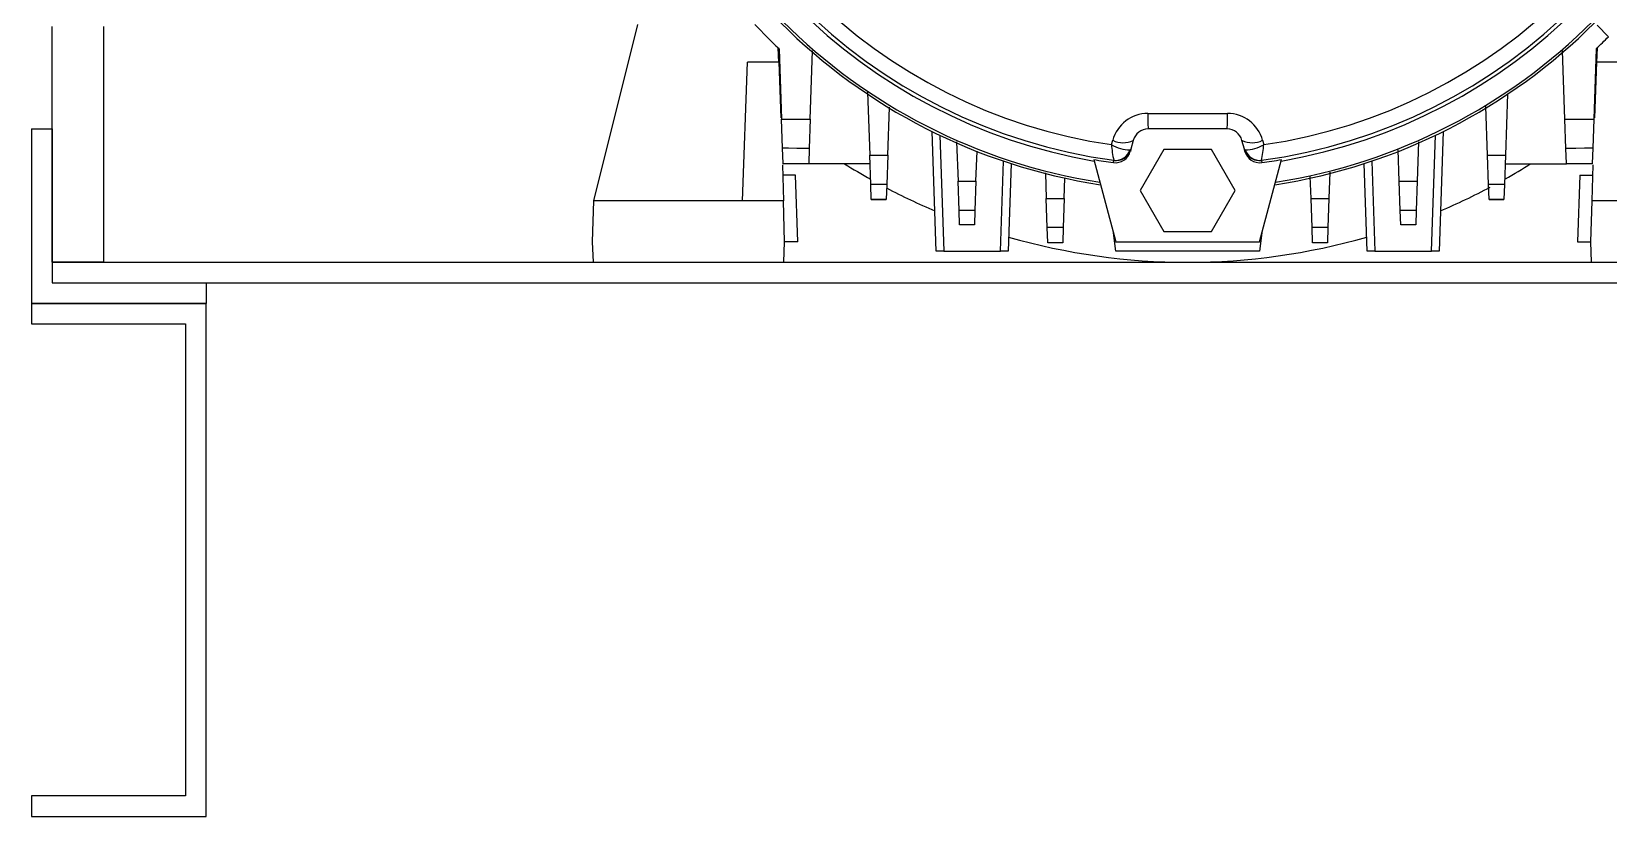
# Model space of a CAD drawing. Header units: millimetres. Extents: x 100 to 940, y 100 to 694.
# Drawn here: x 618.94 to 647.76, y 242.97 to 257.31 of the extents above; entities that cross this region are included whole.
import ezdxf

# ---------------------------------------------------------------- set-up
doc = ezdxf.new("R2010")
doc.units = ezdxf.units.MM

msp = doc.modelspace()

# ---------------------------------------------------------------- linework, layer by layer
at = {"color": 1}
for p, q in [((619.319, 253.096), (619.319, 257.408)), ((620.257, 257.408), (620.257, 253.096)), ((618.944, 255.533), (618.944, 252.346)), ((618.944, 255.533), (619.319, 255.533)), ((619.319, 255.533), (619.319, 252.721)), ((619.313, 253.096), (669.166, 253.096)), ((620.257, 253.096), (619.319, 253.096)), ((619.319, 252.721), (669.172, 252.721)), ((619.319, 252.721), (622.132, 252.721)), ((622.132, 252.721), (622.132, 252.346)), ((618.944, 252.346), (622.132, 252.346)), ((622.132, 252.346), (618.944, 252.346)), ((618.944, 252.346), (618.944, 251.971)), ((622.132, 242.971), (622.132, 252.346)), ((618.944, 251.971), (621.757, 251.971)), ((621.757, 251.971), (621.757, 243.346)), ((621.757, 243.346), (618.944, 243.346)), ((618.944, 243.346), (618.944, 242.971)), ((618.944, 242.971), (622.132, 242.971))]:
    msp.add_line(p, q, dxfattribs=at)
at = {"color": 1, "linetype": 'Continuous'}
for p, q in [((630.014, 257.444), (629.211, 254.221)), ((647.758, 257.218), (647.549, 257.427)), ((631.936, 254.221), (632.024, 256.752)), ((632.597, 256.752), (632.024, 256.752)), ((632.597, 256.752), (632.588, 257.015)), ((632.597, 256.752), (632.633, 255.739)), ((632.603, 257), (632.648, 255.714)), ((633.174, 255.712), (633.217, 256.959)), ((646.963, 255.712), (646.92, 256.959)), ((647.534, 257), (647.489, 255.714)), ((647.54, 256.752), (647.505, 255.739)), ((647.549, 257.015), (647.54, 256.752)), ((648.113, 256.752), (647.54, 256.752)), ((634.22, 256.204), (634.261, 255.055)), ((645.916, 256.176), (645.877, 255.055)), ((634.589, 255.053), (634.62, 255.93)), ((645.548, 255.053), (645.517, 255.946)), ((632.667, 255.179), (632.648, 255.714)), ((633.174, 255.712), (633.155, 255.177)), ((639.34, 255.817), (640.798, 255.817)), ((646.982, 255.177), (646.963, 255.712)), ((647.489, 255.714), (647.47, 255.179)), ((635.475, 253.302), (635.399, 255.487)), ((635.541, 255.418), (635.615, 253.302)), ((635.848, 255.3), (635.873, 254.577)), ((638.678, 255.246), (638.699, 255.326)), ((639.075, 255.325), (639.033, 255.165)), ((640.79, 255.533), (639.347, 255.533)), ((641.105, 255.165), (641.062, 255.325)), ((641.438, 255.326), (641.459, 255.246)), ((644.289, 255.3), (644.264, 254.577)), ((644.522, 253.302), (644.596, 255.418)), ((644.739, 255.487), (644.662, 253.302)), ((632.676, 254.904), (632.667, 255.179)), ((633.155, 255.177), (633.145, 254.903)), ((634.279, 254.521), (634.261, 255.055)), ((634.589, 255.053), (634.57, 254.52)), ((636.201, 254.576), (636.221, 255.126)), ((639.033, 255.165), (639.022, 255.124)), ((639.636, 255.158), (639.203, 254.408)), ((640.502, 255.158), (639.636, 255.158)), ((640.935, 254.408), (640.502, 255.158)), ((641.105, 255.165), (641.121, 255.151)), ((641.116, 255.124), (641.105, 255.165)), ((643.936, 254.576), (643.916, 255.153)), ((645.567, 254.52), (645.548, 255.053)), ((645.877, 255.055), (645.858, 254.521)), ((646.992, 254.903), (646.982, 255.177)), ((647.47, 255.179), (647.461, 254.904)), ((632.663, 254.878), (632.686, 254.221)), ((632.677, 254.898), (632.676, 254.904)), ((633.145, 254.898), (632.677, 254.898)), ((633.145, 254.903), (633.145, 254.898)), ((634.266, 254.898), (633.145, 254.898)), ((636.647, 253.302), (636.704, 254.946)), ((636.843, 254.9), (636.787, 253.302)), ((637.469, 254.733), (637.486, 254.265)), ((638.353, 254.974), (638.756, 253.471)), ((641.381, 253.471), (641.784, 254.974)), ((641.417, 254.96), (641.414, 254.959)), ((642.668, 254.746), (642.651, 254.265)), ((643.35, 253.302), (643.294, 254.9)), ((643.433, 254.946), (643.49, 253.302)), ((645.871, 254.898), (646.992, 254.898)), ((646.992, 254.898), (646.992, 254.903)), ((647.461, 254.898), (646.992, 254.898)), ((647.474, 254.878), (647.452, 254.221)), ((647.461, 254.904), (647.461, 254.898)), ((632.901, 254.689), (632.669, 254.689)), ((632.944, 253.471), (632.901, 254.689)), ((634.289, 254.246), (634.279, 254.521)), ((634.57, 254.52), (634.561, 254.246)), ((635.892, 254.045), (635.873, 254.577)), ((636.201, 254.576), (636.183, 254.045)), ((637.814, 254.265), (637.827, 254.64)), ((642.323, 254.265), (642.309, 254.664)), ((643.954, 254.045), (643.936, 254.576)), ((644.264, 254.577), (644.245, 254.045)), ((645.576, 254.246), (645.567, 254.52)), ((645.858, 254.521), (645.848, 254.246)), ((647.236, 254.689), (647.194, 253.471)), ((647.236, 254.689), (647.468, 254.689)), ((629.211, 254.221), (629.191, 253.471)), ((632.686, 254.221), (629.211, 254.221)), ((632.705, 253.471), (632.686, 254.221)), ((634.289, 254.241), (634.289, 254.246)), ((634.561, 254.241), (634.289, 254.241)), ((634.561, 254.246), (634.561, 254.241)), ((637.504, 253.735), (637.486, 254.265)), ((637.814, 254.265), (637.795, 253.735)), ((639.203, 254.408), (639.636, 253.658)), ((640.502, 253.658), (640.935, 254.408)), ((642.342, 253.735), (642.323, 254.265)), ((642.651, 254.265), (642.633, 253.735)), ((645.577, 254.241), (645.576, 254.246)), ((645.848, 254.241), (645.577, 254.241)), ((645.848, 254.246), (645.848, 254.241)), ((647.452, 254.221), (647.432, 253.471)), ((650.927, 254.221), (647.452, 254.221)), ((635.901, 253.78), (635.892, 254.045)), ((636.183, 254.045), (636.174, 253.779)), ((643.964, 253.779), (643.954, 254.045)), ((644.245, 254.045), (644.236, 253.78)), ((637.514, 253.46), (637.504, 253.735)), ((637.795, 253.735), (637.786, 253.46)), ((638.756, 253.302), (638.712, 253.633)), ((639.636, 253.658), (640.502, 253.658)), ((641.425, 253.633), (641.381, 253.302)), ((642.351, 253.46), (642.342, 253.735)), ((642.633, 253.735), (642.623, 253.46)), ((629.191, 253.471), (629.204, 253.096)), ((632.692, 253.096), (632.705, 253.471)), ((632.944, 253.471), (632.705, 253.471)), ((635.615, 253.302), (635.475, 253.302)), ((635.615, 253.302), (636.647, 253.302)), ((636.787, 253.302), (636.647, 253.302)), ((637.514, 253.455), (637.514, 253.46)), ((637.786, 253.455), (637.514, 253.455)), ((637.786, 253.46), (637.786, 253.455)), ((638.756, 253.471), (641.381, 253.471)), ((641.381, 253.302), (638.756, 253.302)), ((642.352, 253.455), (642.351, 253.46)), ((642.623, 253.455), (642.352, 253.455)), ((642.623, 253.46), (642.623, 253.455)), ((643.49, 253.302), (643.35, 253.302)), ((643.49, 253.302), (644.522, 253.302)), ((644.662, 253.302), (644.522, 253.302)), ((647.194, 253.471), (647.432, 253.471)), ((647.432, 253.471), (647.445, 253.096)), ((629.204, 253.096), (632.692, 253.096)), ((647.445, 253.096), (650.933, 253.096))]:
    msp.add_line(p, q, dxfattribs=at)
at = {"color": 1, "linetype": 'Continuous', "flags": 128}
for points in [[(632.648, 255.714), (632.76, 255.714), (632.913, 255.713), (633.174, 255.712)], [(646.963, 255.712), (647.224, 255.713), (647.377, 255.714), (647.489, 255.714)], [(633.155, 255.177), (632.926, 255.178), (632.773, 255.179), (632.667, 255.179)], [(634.261, 255.055), (634.332, 255.054), (634.426, 255.054), (634.589, 255.053)], [(639.016, 255.151), (639.023, 255.154), (639.033, 255.165)], [(641.132, 255.098), (641.122, 255.118), (641.105, 255.165)], [(645.548, 255.053), (645.55, 255.053), (645.711, 255.054), (645.806, 255.054), (645.877, 255.055)], [(647.471, 255.179), (647.318, 255.179), (647.165, 255.178), (646.982, 255.177)], [(632.676, 254.904), (632.91, 254.904), (633.063, 254.903), (633.145, 254.903)], [(638.712, 254.918), (638.716, 254.933), (638.723, 254.959)], [(638.723, 254.959), (638.722, 254.96), (638.72, 254.96)], [(641.414, 254.959), (641.416, 254.953), (641.425, 254.918)], [(646.992, 254.903), (647.273, 254.904), (647.461, 254.904)], [(634.57, 254.52), (634.436, 254.521), (634.342, 254.521), (634.279, 254.521)], [(635.873, 254.577), (635.948, 254.576), (636.038, 254.576), (636.201, 254.576)], [(643.936, 254.576), (643.939, 254.576), (644.099, 254.576), (644.189, 254.576), (644.264, 254.577)], [(645.858, 254.521), (645.764, 254.521), (645.665, 254.521), (645.567, 254.52)], [(634.289, 254.246), (634.424, 254.246), (634.518, 254.246), (634.561, 254.246)], [(637.486, 254.265), (637.565, 254.265), (637.651, 254.265), (637.814, 254.265)], [(642.323, 254.265), (642.327, 254.265), (642.487, 254.265), (642.572, 254.265), (642.651, 254.265)], [(645.576, 254.246), (645.671, 254.246), (645.848, 254.246)], [(636.183, 254.045), (636.046, 254.045), (635.955, 254.045), (635.892, 254.045)], [(644.245, 254.045), (644.155, 254.045), (644.065, 254.045), (643.954, 254.045)], [(636.174, 253.779), (636.136, 253.78), (636.046, 253.78), (635.901, 253.78)], [(637.795, 253.735), (637.655, 253.735), (637.569, 253.735), (637.504, 253.735)], [(642.633, 253.735), (642.547, 253.735), (642.462, 253.735), (642.342, 253.735)], [(644.236, 253.78), (644.149, 253.78), (644.059, 253.78), (643.964, 253.779)], [(637.514, 253.46), (637.649, 253.46), (637.735, 253.46), (637.786, 253.46)], [(642.351, 253.46), (642.437, 253.46), (642.522, 253.46), (642.623, 253.46)]]:
    msp.add_lwpolyline(points, dxfattribs=at)
at = {"color": 1, "linetype": 'Continuous'}
for centre, radius, start, end in [((640.069, 264.908), 10.039, 187.7196, 262.2804), ((640.069, 264.908), 9.761, 188.1901, 261.8099), ((640.069, 264.908), 10.039, 277.7196, 352.2804), ((640.069, 264.908), 9.761, 278.1901, 351.8099), ((640.069, 264.908), 10.515, 188.7098, 261.2902), ((640.069, 264.908), 10.471, 188.8161, 261.1839), ((640.069, 264.908), 10.106, 189.732, 260.268), ((640.069, 264.908), 10.515, 278.7098, 351.2902), ((640.069, 264.908), 10.471, 278.8161, 351.1839), ((640.069, 264.908), 10.106, 279.732, 350.268), ((640.069, 264.908), 10.875, 223.3521, 226.6479), ((640.069, 264.908), 10.875, 313.3521, 314.9989), ((639.34, 255.154), 0.663, 90, 165), ((642.539, 255.757), 3.2, 178.9252, 184.0146), ((637.598, 255.757), 3.2, 355.9854, 1.0748), ((640.798, 255.154), 0.663, 15, 90), ((638.889, 255.714), 0.432, 243.9908, 295.6328), ((639.347, 255.252), 0.281, 90, 165), ((640.79, 255.252), 0.281, 15, 90), ((641.249, 255.714), 0.432, 244.3672, 296.0092), ((639.025, 255.826), 0.676, 239.1166, 269.2326), ((640.173, 255.321), 1.497, 182.8477, 193.9259), ((638.75, 255.197), 0.281, 262.2735, 345.0106), ((638.752, 255.236), 0.277, 263.4076, 342.0985), ((638.761, 255.238), 0.281, 301.497, 344.9978), ((641.387, 255.197), 0.281, 194.9938, 277.7222), ((641.112, 255.826), 0.676, 270.7674, 300.8834), ((641.385, 255.236), 0.277, 197.9015, 276.5924), ((641.376, 255.238), 0.281, 209.8858, 277.714), ((639.964, 255.321), 1.497, 346.0741, 357.1523), ((640.069, 264.908), 11.812, 237.9314, 240.6347), ((640.069, 264.908), 10.081, 260.204, 262.2668), ((638.761, 255.238), 0.281, 262.2916, 301.4967), ((640.069, 264.908), 10.081, 277.7332, 279.796), ((640.069, 264.908), 11.812, 299.4396, 302.0686), ((640.069, 264.908), 11.812, 242.2477, 246.9796), ((640.069, 264.908), 11.812, 293.0204, 297.9191), ((640.069, 264.908), 11.812, 253.9175, 270), ((640.069, 264.908), 11.812, 270, 286.0825)]:
    msp.add_arc(centre, radius, start, end, dxfattribs=at)

doc.saveas('drawing.dxf')
